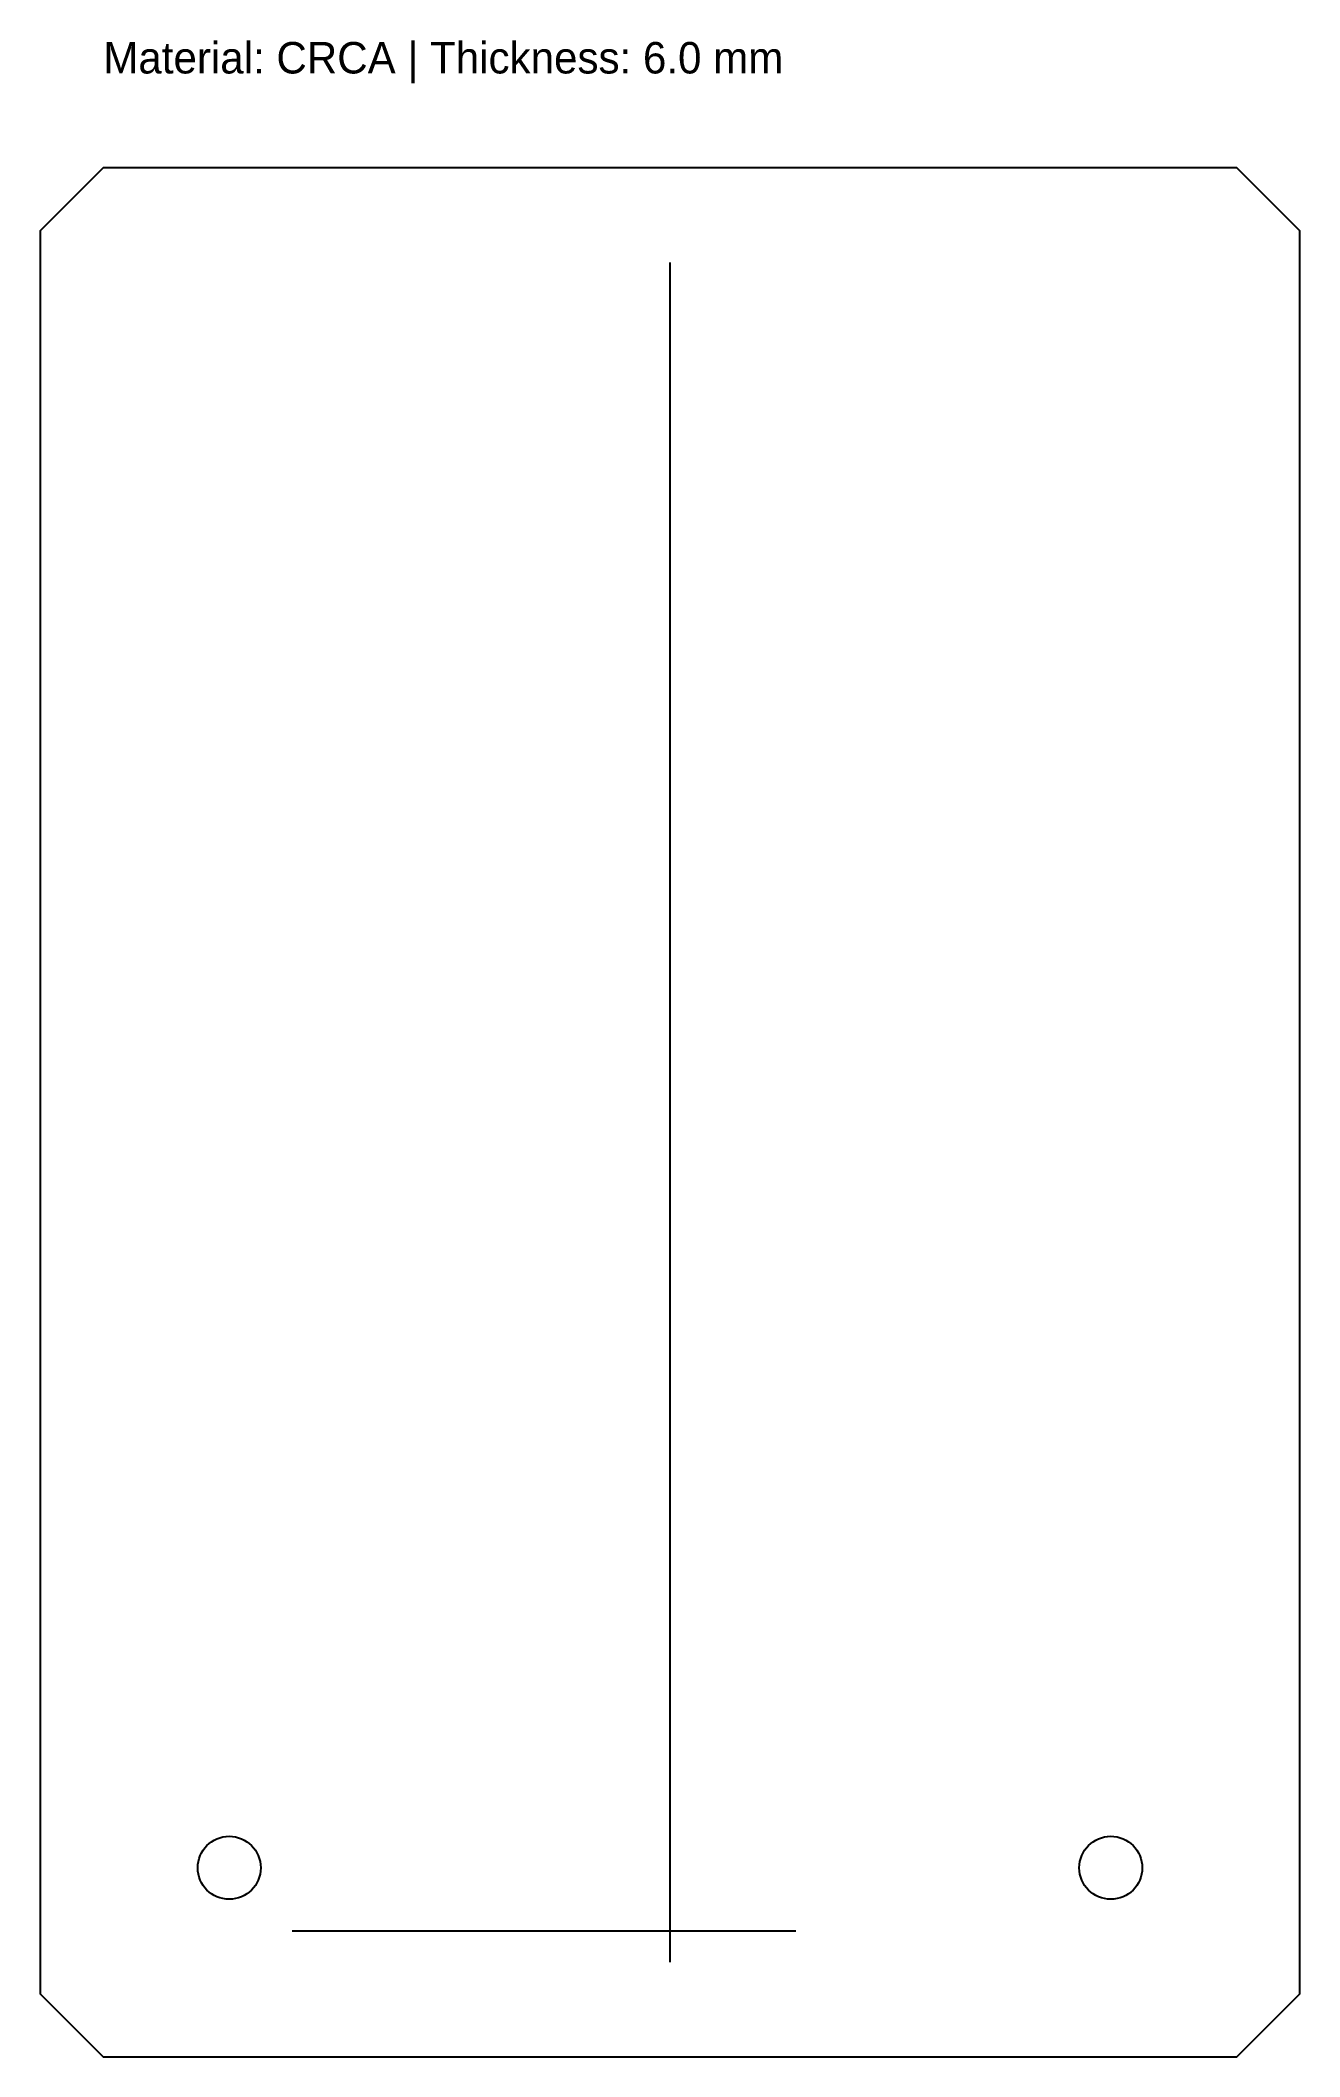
# Model space of a CAD drawing. Header units: metres. Extents: x 0 to 200, y 0 to 320.
import ezdxf

# ---------------------------------------------------------------- set-up
doc = ezdxf.new("R2010")
doc.units = ezdxf.units.M

msp = doc.modelspace()

# ---------------------------------------------------------------- linework, layer by layer
at = {"layer": 'CREASE'}
msp.add_line((100, 15), (100, 285), dxfattribs=at)
at = {"layer": 'DRILL'}
for centre in [(30, 30), (170, 30)]:
    msp.add_circle(centre, 5, dxfattribs=at)
at = {"layer": 'PROFILE'}
msp.add_lwpolyline([(10, 0), (190, 0), (200, 10), (200, 290), (190, 300), (10, 300), (0, 290), (0, 10)], close=True, dxfattribs=at)
at = {"layer": 'SEAMS', "linetype": 'CONTINUOUS'}
msp.add_line((40, 20), (120, 20), dxfattribs=at)

# ---------------------------------------------------------------- texts
at = {"layer": 'NOTES'}
msp.add_text('Material: CRCA | Thickness: 6.0 mm', height=5, dxfattribs=at).set_placement((10, 315))

doc.saveas('drawing.dxf')
